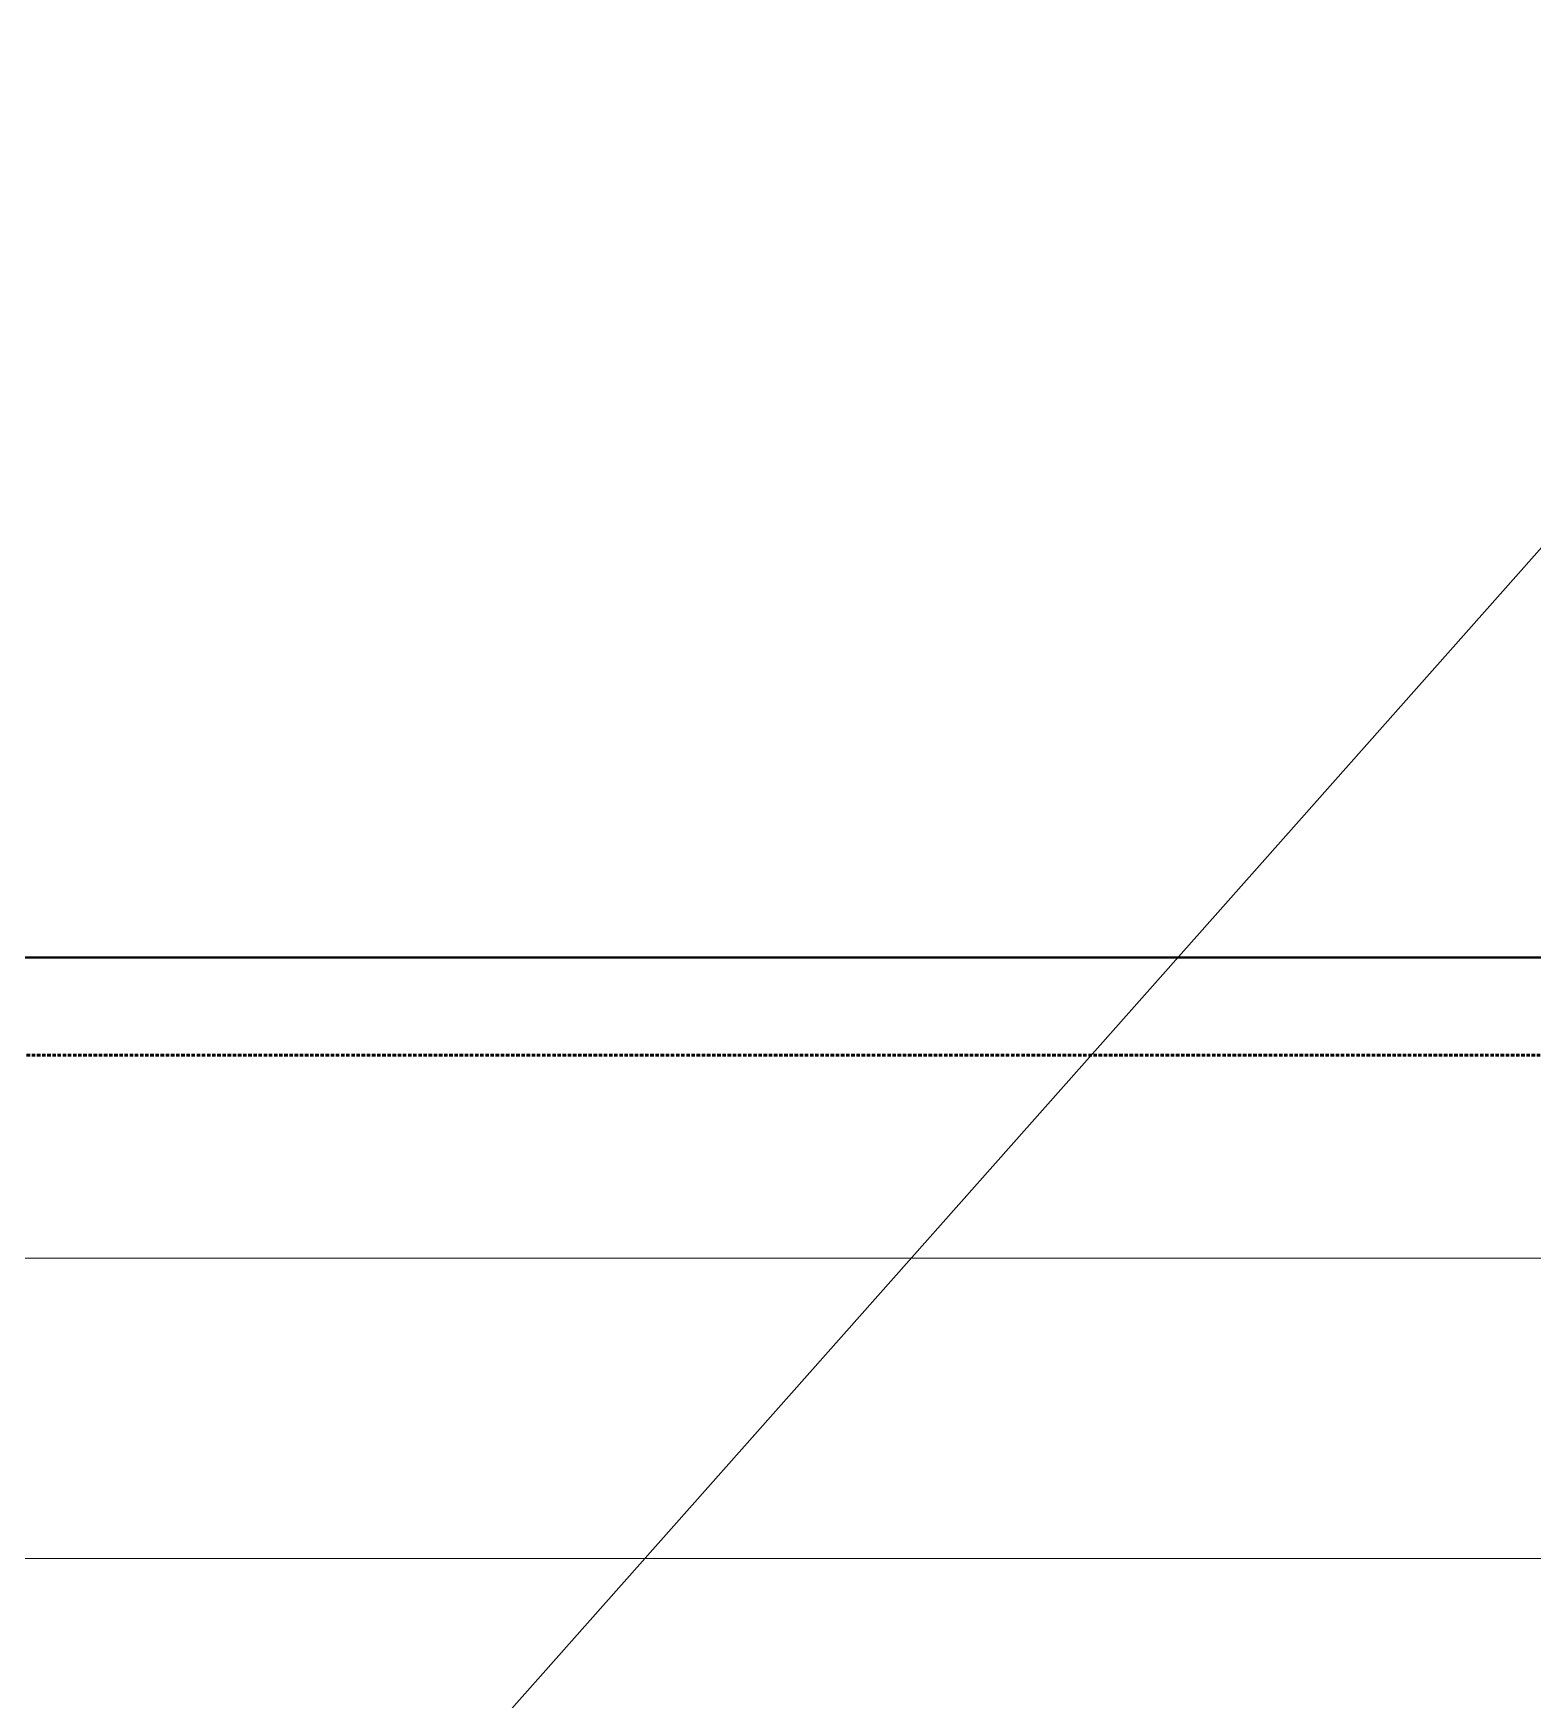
# Model space of a CAD drawing. Header units: millimetres. Extents: x -153298 to 620751, y -313239 to 250031.
# Drawn here: x 12692 to 13565, y -306498 to -305529 of the extents above; entities that cross this region are included whole.
import ezdxf

# ---------------------------------------------------------------- set-up
doc = ezdxf.new("R2010")
doc.units = ezdxf.units.MM
doc.linetypes.add('DPA_Hidden 50', pattern=[3, 2, -1])
for name, color, linetype, lineweight in [('A-DETL-GENF', 7, 'Continuous', 35), ('A-DOOR-E', 7, 'Continuous', 25), ('G-ANNO-TEXT', 7, 'Continuous', 9), ('WALL-E', 7, 'Continuous', 35)]:
    doc.layers.add(name, color=color, linetype=linetype, lineweight=lineweight)

# ---------------------------------------------------------------- blocks, each defined once
blk = doc.blocks.new('M_Door-Overhead-Rolling - RS-17510645-2140-01 ENTRANCE 1 ELEVATION 2')
at = {"layer": 'A-DOOR-E', "color": 7, "lineweight": 9}
for p, q in [((-9684.77, 104998.29), (-12597.02, 104998.29)), ((-12597.02, 104998.29), (-9684.77, 104998.29)), ((-12597.02, 104998.29), (-9684.77, 104998.29)), ((-9684.77, 104998.29), (-12597.02, 104998.29)), ((-12597.02, 104823.41), (-9684.77, 104823.41)), ((-9684.77, 104648.54), (-12597.02, 104648.54))]:
    blk.add_line(p, q, dxfattribs=at)
blk = doc.blocks.new('DPA_AN_Callout - DPA_AN_Callout-15497909-2140-01 ENTRANCE 1 ELEVATION 2')
at = {"layer": 'A-DETL-GENF', "color": 7, "linetype": 'DPA_Hidden 50', "lineweight": 50}
blk.add_line((-9248.16, 104941.41), (-12352.02, 104941.41), dxfattribs=at)

msp = doc.modelspace()

# ---------------------------------------------------------------- linework, layer by layer
at = {"layer": 'G-ANNO-TEXT', "color": 7}
msp.add_line((12042.4431, -307549.5189), (15550.2343, -303595.0187), dxfattribs=at)
at = {"layer": 'WALL-E', "color": 7}
for p, q in [((14986.4024, -306066.4195), (12074.1524, -306066.4195)), ((12074.1524, -306066.4195), (14986.4024, -306066.4195))]:
    msp.add_line(p, q, dxfattribs=at)

# ---------------------------------------------------------------- block references
at = {"layer": 'A-DETL-GENF', "color": 7}
msp.add_blockref('DPA_AN_Callout - DPA_AN_Callout-15497909-2140-01 ENTRANCE 1 ELEVATION 2', (24671.1729, -411064.7103), dxfattribs=at)
at = {"layer": 'A-DOOR-E', "color": 7}
msp.add_blockref('M_Door-Overhead-Rolling - RS-17510645-2140-01 ENTRANCE 1 ELEVATION 2', (24671.1729, -411064.7103), dxfattribs=at)

doc.saveas('drawing.dxf')
